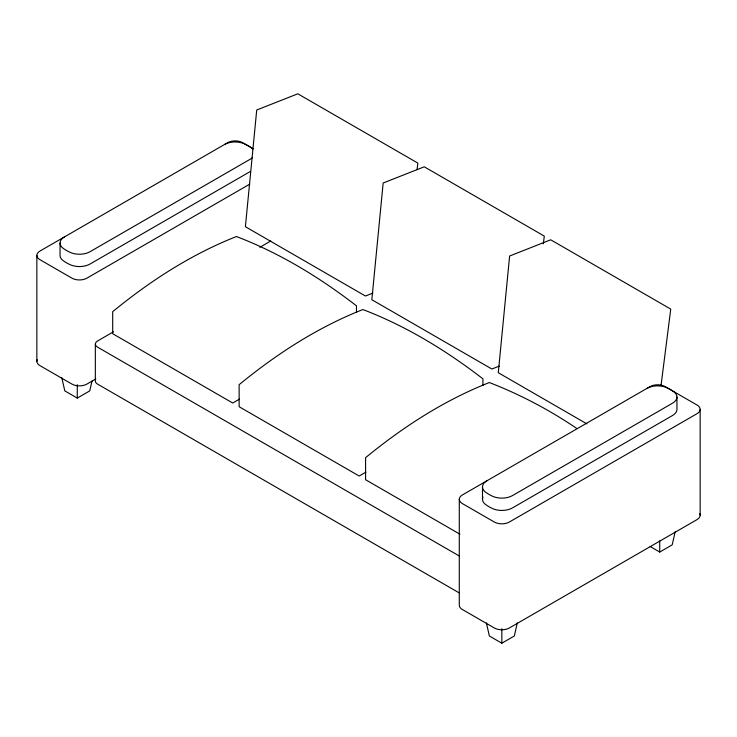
<?xml version="1.0" encoding="UTF-8"?>
<svg xmlns="http://www.w3.org/2000/svg" width="737" height="737" viewBox="0 0 737 737"><rect width="100%" height="100%" fill="white"/><g stroke="black" fill="none" stroke-linecap="round" stroke-linejoin="round"><path stroke-width="1.11" d="M417.022 169.676L417.861 163.107L297.812 93.802L256.725 110.006L245.393 226.72L365.441 296.025L372.922 293.077M543.326 243.772L544.302 236.107L424.263 166.802L383.166 183.006L371.835 299.719L491.883 369.025L499.364 366.077M661.015 385.7L670.744 309.107L550.705 239.801L509.617 256.015L498.286 372.719L586.882 423.876M91.996 381.02L89.757 390.877L77.274 398.081L64.801 390.877L61.807 377.74M517.31 622.857L514.325 635.994L501.842 643.198L489.359 635.994L486.374 622.857M675.193 531.709L672.199 544.846L659.726 552.05L650.117 546.504M250.092 171.62L90.08 264.003A15.09 8.706 0 0 1 68.744 264.003A38.121 22.009 0 0 1 62.083 259.737A15.09 8.706 0 0 1 60.056 255.38L60.056 243.063M249.797 184.112L86.883 278.171A10.558 6.099 0 0 1 71.95 278.171L39.945 259.691A10.558 6.099 0 0 1 39.945 251.068L227.687 142.674A10.558 6.099 0 0 1 242.62 142.674L253.288 148.828M113.48 331.788L97.551 340.991A7.545 4.358 0 0 0 97.551 347.145L459.381 556.048M259.839 247.291L270.783 240.971M95.819 378.938L86.883 384.097A10.558 6.099 0 0 1 71.95 384.097L39.945 365.626A10.558 6.099 0 0 1 37.209 359.73M239.507 399.122L232.735 403.028L112.697 333.723L112.697 311.668C150.136 280.963 191.242 254.329 236.439 236.531C279.82 253.113 319.812 277.517 356.478 305.837L356.478 312.552M365.948 472.122L359.186 476.028L239.138 406.723L239.138 384.677C276.587 353.963 317.684 327.329 362.88 309.54C406.262 326.113 446.263 350.517 482.928 378.846L482.928 385.562M459.906 534.178L365.58 479.723L365.58 457.677C403.028 426.963 444.135 400.329 489.322 382.54C520.184 394.47 549.609 410.021 576.979 428.593M459.381 592.999L97.551 384.097A7.545 4.358 0 0 1 95.34 381.02L95.34 344.068M700.15 409.348L700.15 515.283M676.944 397.031L676.944 409.348A15.09 8.706 0 0 1 672.522 415.511L512.51 507.894A15.09 8.706 0 0 1 491.174 507.894A38.121 22.009 0 0 1 484.513 503.62A15.09 8.706 0 0 1 483.002 497.014M659.726 540.884L659.726 552.05M501.842 628.689L501.842 643.198M482.486 486.954L482.486 499.271M459.28 499.271L459.28 605.197A10.558 6.099 0 0 0 462.375 609.508L494.38 627.988A10.558 6.099 0 0 0 509.313 627.988L697.055 519.594A10.558 6.099 0 0 0 699.791 513.707M77.274 384.677L77.274 398.081M36.85 255.38L36.85 361.314M646.92 388.408A15.09 8.706 0 0 1 665.133 387.026A38.121 22.009 0 0 1 672.522 390.877A15.09 8.706 0 0 1 672.522 403.194L512.51 495.568A15.09 8.706 0 0 1 491.174 495.568A38.121 22.009 0 0 1 484.513 491.303A15.09 8.706 0 0 1 486.908 480.791M224.49 144.526A15.09 8.706 0 0 1 245.826 144.526A38.121 22.009 0 0 1 250.092 146.985A15.09 8.706 0 0 1 252.487 148.791M64.478 236.899A15.09 8.706 0 0 0 62.083 247.42A38.121 22.009 0 0 0 68.744 251.685A15.09 8.706 0 0 0 90.08 251.685L250.092 159.303A15.09 8.706 0 0 0 252.487 157.497M650.117 386.566L462.375 494.96A10.558 6.099 0 0 0 462.375 503.583L494.38 522.054A10.558 6.099 0 0 0 509.313 522.054L697.055 413.66A10.558 6.099 0 0 0 697.055 405.037L665.05 386.566A10.558 6.099 0 0 0 650.117 386.566"/></g></svg>
